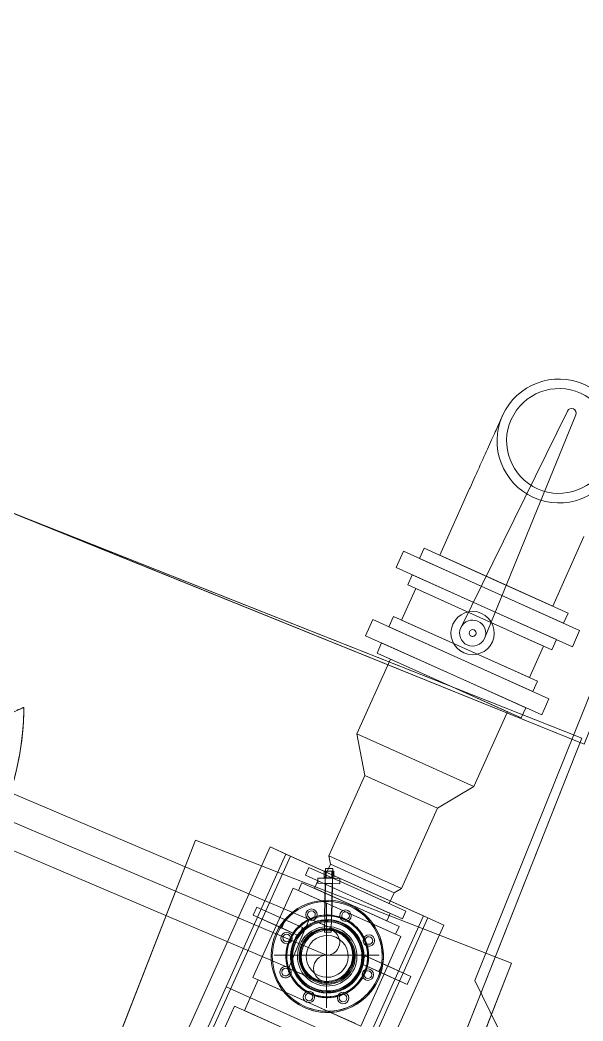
# Model space of a CAD drawing. Header units: metres. Extents: x -207 to 292, y -187 to 169.
# Drawn here: x -45.255 to -44.074, y -78.339 to -76.239 of the extents above; entities that cross this region are included whole.
import ezdxf

# ---------------------------------------------------------------- set-up
doc = ezdxf.new("R2010")
doc.units = ezdxf.units.M
for name, color, linetype, lineweight in [('A-FLOR', 7, 'Continuous', 9), ('C-TOPO', 7, 'Continuous', 9), ('M-EQPM', 7, 'Continuous', 9), ('P-PIPE', 7, 'Continuous', 9), ('P-PIPE-CNTR', 7, 'Continuous', 9), ('P-SANR-FIXT', 7, 'Continuous', 9), ('VEREDAS', 7, 'Continuous', 9)]:
    doc.layers.add(name, color=color, linetype=linetype, lineweight=lineweight)
doc.layers.add('PR10-ARQ-PL-001-Emplazamiento-C-1_dwg', color=7, linetype='Continuous', lineweight=9, true_color=0x767676)

# ---------------------------------------------------------------- blocks, each defined once
blk = doc.blocks.new('M_Tuberia Exterior 01 - M_Tuberia Exterior 01-2160598-PLANTA EMPLAZAMIENTO ACTUALIZADO')
at = {"layer": 'P-SANR-FIXT'}
for p, q in [((0.119, 0.0158), (0.119, 0.025)), ((0.119, 0.025), (0.169, 0.025)), ((0.169, 0.025), (0.119, 0.025)), ((0.119, 0.025), (0.119, 0.0158)), ((0.1347, 0.0345), (0.1347, 0.025)), ((0.1534, 0.0345), (0.1347, 0.0345)), ((0.1534, 0.0345), (0.1347, 0.0345)), ((0.1534, 0.025), (0.1347, 0.025)), ((0.1534, 0.025), (0.1347, 0.025)), ((0.1534, 0.025), (0.1534, 0.0345)), ((0.169, 0.025), (0.169, 0.0158)), ((0.169, 0.0158), (0.169, 0.025)), ((-0.0134, 0.0158), (-0.0488, 0.0158)), ((-0.0488, 0.0158), (-0.0488, -0.0158)), ((-0.0488, 0.0158), (0.5335, 0.0158)), ((-0.0134, -0.0158), (-0.0134, 0.0158)), ((0.5689, 0.0158), (-0.0134, 0.0158)), ((0.169, 0.0158), (0.119, 0.0158)), ((0.119, 0.0158), (0.169, 0.0158)), ((0.1347, 0.0158), (0.1347, -0.0158)), ((0.1347, 0.0158), (0.1534, 0.0158)), ((0.1347, 0.0158), (0.1534, 0.0158)), ((0.1534, -0.0158), (0.1534, 0.0158)), ((0.5335, -0.0158), (0.5335, 0.0158)), ((0.5335, 0.0158), (0.5689, 0.0158)), ((0.5689, 0.0158), (0.5689, -0.0158)), ((-0.0488, -0.0158), (-0.0134, -0.0158)), ((-0.0488, -0.0158), (0.5335, -0.0158)), ((-0.0134, -0.0158), (0.5689, -0.0158)), ((0.119, -0.0158), (0.169, -0.0158)), ((0.119, -0.025), (0.119, -0.0158)), ((0.119, -0.0158), (0.119, -0.025)), ((0.169, -0.0158), (0.119, -0.0158)), ((0.1534, -0.0158), (0.1347, -0.0158)), ((0.1534, -0.0158), (0.1347, -0.0158)), ((0.169, -0.0158), (0.169, -0.025)), ((0.169, -0.025), (0.169, -0.0158)), ((0.5689, -0.0158), (0.5335, -0.0158)), ((0.169, -0.025), (0.119, -0.025)), ((0.119, -0.025), (0.169, -0.025)), ((0.1347, -0.025), (0.1347, -0.0305)), ((0.1347, -0.025), (0.1534, -0.025)), ((0.1347, -0.025), (0.1534, -0.025)), ((0.1347, -0.0305), (0.1534, -0.0305)), ((0.1347, -0.0305), (0.1534, -0.0305)), ((0.1534, -0.0305), (0.1534, -0.025))]:
    blk.add_line(p, q, dxfattribs=at)
for radius, start, end in [(0.2013, 0, 180), (0.2013, 360, 180), (0.1913, 360, 180), (0.1913, 0, 180), (0.2013, 180, 0), (0.2013, 180, 360), (0.1913, 180, 360), (0.1913, 180, 0)]:
    blk.add_arc((0, 0), radius, start, end, dxfattribs=at)
blk = doc.blocks.new('M_Tanque Conico - M_Tanque Conico-2178119-PLANTA EMPLAZAMIENTO ACTUALIZADO')
at = {"layer": 'M-EQPM'}
blk.add_line((0.3444, 0), (0.5611, 0.2167), dxfattribs=at)
at = {"layer": 'M-EQPM', "flags": 128}
blk.add_lwpolyline([(0.6015, 0), (0.601, 0.0241), (0.5995, 0.0481), (0.5971, 0.072), (0.5938, 0.0958), (0.5895, 0.1195), (0.5842, 0.143), (0.578, 0.1662), (0.5709, 0.1892), (0.5629, 0.2119), (0.5611, 0.2167)], dxfattribs=at)
at = {"layer": 'M-EQPM'}
blk.add_arc((0, 0), 0.6015, 360, 21.1187, dxfattribs=at)
blk.add_open_spline([(0.5611, 0.2167), (0.5611, 0.2167), (0.5607, 0.2164), (0.5596, 0.2154), (0.5583, 0.2142), (0.5565, 0.2126), (0.5536, 0.2098), (0.5512, 0.2075), (0.5496, 0.2058)], degree=3, knots=[-1, -1, -1, -1, -0.785714, -0.678571, -0.571429, -0.428571, -0.285714, 0, 0, 0, 0], dxfattribs=at)
blk = doc.blocks.new('M_Sistema Bombas-Valvulas - M_Sistema Bombas-Valvulas-2196224-PLANTA EMPLAZAMIENTO ACTUALIZADO')
at = {"layer": 'M-EQPM'}
for p, q in [((-0.6816, 0.2036), (0.1602, 0.2036)), ((-0.6816, 0.2036), (0.1602, 0.2036)), ((0.1602, 0.2036), (0.1602, 0.1569)), ((0.1602, 0.2036), (0.1602, 0.167)), ((0.6838, 0.2026), (0.6466, 0.2026)), ((0.6466, 0), (0.6466, 0.2026)), ((0.6838, 0), (0.6838, 0.2026)), ((0.8407, 0.2026), (0.8035, 0.2026)), ((0.8035, 0), (0.8035, 0.2026)), ((0.8407, 0), (0.8407, 0.2026)), ((0.015, 0.1773), (0.015, 0.0718)), ((0.015, 0.1116), (0.015, 0.1773)), ((0.015, 0.1773), (0.0337, 0.1773)), ((0.0337, 0.0718), (0.0337, 0.1773)), ((0.0337, 0.1773), (0.0337, 0.1116)), ((-0.6816, 0.167), (0.1602, 0.167)), ((0.1602, 0.167), (-0.6816, 0.167)), ((0.1602, 0.1569), (-0.6816, 0.1569)), ((-0.6816, 0.1569), (0.1602, 0.1569)), ((-0.1453, 0.167), (-0.3529, 0.167)), ((-0.3529, 0.167), (-0.1453, 0.167)), ((-0.1453, -0.1597), (-0.1453, 0.167)), ((-0.1453, 0.167), (-0.1453, -0.1597)), ((0.1602, 0.167), (0.1602, -0.1597)), ((0.1602, -0.1493), (0.1602, 0.1569)), ((0.6466, 0.1657), (0.6231, 0.1657)), ((0.6231, 0), (0.6231, 0.1657)), ((0.6466, 0), (0.6466, 0.1657)), ((0.7074, 0.1657), (0.6838, 0.1657)), ((0.6838, 0), (0.6838, 0.1657)), ((0.7074, 0), (0.7074, 0.1657)), ((0.8035, 0.1657), (0.7799, 0.1657)), ((0.7799, 0), (0.7799, 0.1657)), ((0.8035, 0), (0.8035, 0.1657)), ((0.8643, 0.1657), (0.8407, 0.1657)), ((0.8407, 0), (0.8407, 0.1657)), ((0.8643, 0), (0.8643, 0.1657)), ((-0.1904, 0.1347), (-0.3724, 0.1347)), ((-0.1749, 0.1347), (-0.1904, 0.1347)), ((-0.1749, 0), (-0.1749, 0.1347)), ((0.4512, 0.1347), (0.3784, 0.0837)), ((0.6231, 0.1347), (0.4512, 0.1347)), ((0.4512, 0), (0.4512, 0.1347)), ((0.6231, 0), (0.6231, 0.1347)), ((0.7799, 0.147), (0.7074, 0.147)), ((0.7074, 0), (0.7074, 0.147)), ((0.7799, 0), (0.7799, 0.147)), ((1.0175, 0.13), (0.8643, 0.13)), ((0.8643, 0.13), (0.8643, -0.13)), ((0.8643, 0.13), (0.8643, -0.13)), ((-0.1046, 0.1117), (-0.1749, 0.1117)), ((-0.1749, 0), (-0.1749, 0.1117)), ((0.1011, 0.124), (-0.1046, 0.124)), ((-0.1046, 0.124), (-0.1046, 0)), ((-0.1046, 0), (-0.1046, 0.1117)), ((0.0337, 0.1116), (0.015, 0.1116)), ((0.015, 0.1116), (0.015, 0.0718)), ((0.0337, 0.0718), (0.0337, 0.1116)), ((0.1011, 0), (0.1011, 0.124)), ((0.1192, 0.1117), (0.1011, 0.1117)), ((0.1011, 0), (0.1011, 0.1117)), ((0.1192, 0), (0.1192, 0.1117)), ((0.1545, 0.1117), (0.1364, 0.1117)), ((0.1364, 0), (0.1364, 0.1117)), ((0.1545, 0), (0.1545, 0.1117)), ((0.1419, 0.0851), (0.1318, 0.0809)), ((0.1419, 0.0851), (0.1509, 0.064)), ((0.015, 0.0718), (0.0337, 0.0718)), ((0.015, 0.0718), (0.0337, 0.0718)), ((0.138, 0.0663), (0.0437, 0.0263)), ((0.1668, 0.079), (0.0751, 0.0401)), ((0.081, 0.0262), (0.1727, 0.0651)), ((0.1364, 0.0833), (0.1192, 0.0833)), ((0.1192, 0), (0.1192, 0.0833)), ((0.1408, 0.0598), (0.1318, 0.0809)), ((0.1364, 0.0833), (0.1364, 0)), ((0.1408, 0.0598), (0.138, 0.0663)), ((0.1607, 0.0791), (0.1476, 0.0735)), ((0.1476, 0.0735), (0.1607, 0.0791)), ((0.1476, 0.0735), (0.1554, 0.0551)), ((0.1476, 0.0735), (0.1492, 0.0698)), ((0.1622, 0.0753), (0.1492, 0.0698)), ((0.1492, 0.0698), (0.1538, 0.0588)), ((0.1509, 0.064), (0.1598, 0.043)), ((0.1538, 0.0588), (0.1669, 0.0644)), ((0.1789, 0.0733), (0.1545, 0.0733)), ((0.1545, 0), (0.1545, 0.0733)), ((0.1622, 0.0753), (0.1607, 0.0791)), ((0.1685, 0.0607), (0.1607, 0.0791)), ((0.1669, 0.0644), (0.1622, 0.0753)), ((0.1727, 0.0651), (0.1668, 0.079)), ((0.1727, 0.0651), (0.1668, 0.079)), ((0.1685, 0.0607), (0.1669, 0.0644)), ((0.1938, 0.0837), (0.1789, 0.0733)), ((0.1789, 0), (0.1789, 0.0733)), ((0.3784, 0.0837), (0.1938, 0.0837)), ((0.1938, 0.0837), (0.1938, 0)), ((0.3784, 0), (0.3784, 0.0837)), ((0.0493, 0.0132), (0.1436, 0.0532)), ((0.1497, 0.0387), (0.1408, 0.0598)), ((0.1436, 0.0532), (0.1408, 0.0598)), ((0.1497, 0.0387), (0.1598, 0.043)), ((0.1538, 0.0588), (0.1554, 0.0551)), ((0.1554, 0.0551), (0.1685, 0.0607)), ((0.1554, 0.0551), (0.1685, 0.0607)), ((0.0465, 0.0197), (0.0437, 0.0263)), ((0.0751, 0.0401), (0.081, 0.0262)), ((0.0751, 0.0401), (0.081, 0.0262)), ((1.25, 0.0097), (0.7437, 0.0274)), ((0.7437, 0.0274), (1.25, 0.0097)), ((-0.1046, 0), (-0.1046, -0.124)), ((-0.1046, -0.1117), (-0.1046, 0)), ((0.0493, 0.0132), (0.0465, 0.0197)), ((0.1011, -0.1117), (0.1011, 0)), ((0.1011, -0.124), (0.1011, 0)), ((0.1192, -0.0833), (0.1192, 0)), ((0.1192, -0.1117), (0.1192, 0)), ((0.1364, 0), (0.1364, -0.0833)), ((0.1364, -0.1117), (0.1364, 0)), ((0.1545, -0.1117), (0.1545, 0)), ((0.1545, -0.0733), (0.1545, 0)), ((0.1789, -0.0733), (0.1789, 0)), ((0.1938, 0), (0.1938, -0.0837)), ((0.3784, -0.0837), (0.3784, 0)), ((0.4512, -0.1347), (0.4512, 0)), ((0.6231, -0.1657), (0.6231, 0)), ((0.6231, -0.1347), (0.6231, 0)), ((0.6466, -0.2026), (0.6466, 0)), ((0.6466, -0.1657), (0.6466, 0)), ((0.6838, -0.1657), (0.6838, 0)), ((0.6838, -0.2026), (0.6838, 0)), ((0.7074, -0.147), (0.7074, 0)), ((0.7074, -0.1657), (0.7074, 0)), ((0.7799, -0.1657), (0.7799, 0)), ((0.7799, -0.147), (0.7799, 0)), ((0.8035, -0.2026), (0.8035, 0)), ((0.8035, -0.1657), (0.8035, 0)), ((0.8407, -0.1657), (0.8407, 0)), ((0.8407, -0.2026), (0.8407, 0)), ((0.8643, -0.1657), (0.8643, 0)), ((0.7437, -0.0274), (1.25, -0.0097)), ((1.25, -0.0097), (0.7437, -0.0274)), ((0.0337, -0.0718), (0.015, -0.0718)), ((0.015, -0.0718), (0.015, -0.1116)), ((0.015, -0.0718), (0.015, -0.1773)), ((0.0337, -0.0718), (0.015, -0.0718)), ((0.0337, -0.1116), (0.0337, -0.0718)), ((0.0337, -0.1773), (0.0337, -0.0718)), ((0.1192, -0.0833), (0.1364, -0.0833)), ((0.1545, -0.0733), (0.1789, -0.0733)), ((0.1789, -0.0733), (0.1938, -0.0837)), ((0.1938, -0.0837), (0.3784, -0.0837)), ((0.3784, -0.0837), (0.4512, -0.1347)), ((-0.1046, -0.124), (0.1011, -0.124)), ((0.015, -0.1116), (0.0337, -0.1116)), ((0.015, -0.1773), (0.015, -0.1116)), ((0.0337, -0.1116), (0.0337, -0.1773)), ((0.1011, -0.1117), (0.1192, -0.1117)), ((0.1364, -0.1117), (0.1545, -0.1117)), ((0.4512, -0.1347), (0.6231, -0.1347)), ((0.7074, -0.147), (0.7799, -0.147)), ((0.8643, -0.13), (1.0175, -0.13)), ((-0.6816, -0.1493), (0.1602, -0.1493)), ((0.1602, -0.1493), (-0.6816, -0.1493)), ((0.1602, -0.1597), (-0.6816, -0.1597)), ((-0.6816, -0.1597), (0.1602, -0.1597)), ((0.1602, -0.1493), (0.1602, -0.1963)), ((0.1602, -0.1597), (0.1602, -0.1963)), ((0.6231, -0.1657), (0.6466, -0.1657)), ((0.6838, -0.1657), (0.7074, -0.1657)), ((0.7799, -0.1657), (0.8035, -0.1657)), ((0.8407, -0.1657), (0.8643, -0.1657)), ((0.0337, -0.1773), (0.015, -0.1773)), ((0.1602, -0.1963), (-0.6816, -0.1963)), ((-0.6816, -0.1963), (0.1602, -0.1963)), ((0.6466, -0.2026), (0.6838, -0.2026)), ((0.8035, -0.2026), (0.8407, -0.2026))]:
    blk.add_line(p, q, dxfattribs=at)
at = {"layer": 'M-EQPM', "flags": 128}
for points in [[(1.1857, 0.13), (1.1855, 0.13), (1.1851, 0.13), (1.1844, 0.13), (1.1835, 0.13), (1.1823, 0.13), (1.1808, 0.13), (1.1791, 0.13), (1.1771, 0.13), (1.1749, 0.13), (1.1724, 0.13), (1.1696, 0.13), (1.1667, 0.13), (1.1634, 0.13), (1.16, 0.13), (1.1563, 0.13), (1.1524, 0.13), (1.1483, 0.13), (1.1439, 0.13), (1.1394, 0.13), (1.1347, 0.13), (1.1297, 0.13), (1.1246, 0.13), (1.1194, 0.13), (1.1139, 0.13), (1.1084, 0.13), (1.1026, 0.13), (1.0968, 0.13), (1.0908, 0.13), (1.0847, 0.13), (1.0784, 0.13), (1.0721, 0.13), (1.0657, 0.13), (1.0592, 0.13), (1.0527, 0.13), (1.0461, 0.13), (1.0394, 0.13), (1.0328, 0.13), (1.0261, 0.13), (1.0193, 0.13), (1.0175, 0.13)], [(0.0868, 0), (0.0867, 0.0035), (0.0865, 0.0069), (0.0861, 0.0104), (0.0857, 0.0138), (0.085, 0.0172), (0.0843, 0.0206), (0.0834, 0.024), (0.0824, 0.0273), (0.0812, 0.0306), (0.0799, 0.0338), (0.0785, 0.037), (0.077, 0.0401), (0.0753, 0.0431), (0.0735, 0.0461), (0.0716, 0.049), (0.0696, 0.0518), (0.0675, 0.0546), (0.0652, 0.0572), (0.0629, 0.0598), (0.0605, 0.0622), (0.0579, 0.0646), (0.0553, 0.0669), (0.0526, 0.069), (0.0498, 0.0711), (0.0469, 0.073), (0.0439, 0.0748), (0.0409, 0.0765), (0.0378, 0.0781), (0.0347, 0.0795), (0.0314, 0.0809), (0.0282, 0.0821), (0.0249, 0.0831), (0.0215, 0.0841), (0.0182, 0.0848), (0.0147, 0.0855), (0.0113, 0.086), (0.0079, 0.0864), (0.0044, 0.0867), (0.0009, 0.0868), (-0.0025, 0.0867), (-0.006, 0.0866), (-0.0095, 0.0863), (-0.0129, 0.0858), (-0.0163, 0.0852), (-0.0197, 0.0845), (-0.0231, 0.0836), (-0.0264, 0.0827), (-0.0297, 0.0815), (-0.0329, 0.0803), (-0.0361, 0.0789), (-0.0392, 0.0774), (-0.0423, 0.0758), (-0.0453, 0.074), (-0.0482, 0.0721), (-0.0511, 0.0702), (-0.0538, 0.0681), (-0.0565, 0.0658), (-0.0591, 0.0635), (-0.0616, 0.0611), (-0.064, 0.0586), (-0.0663, 0.056), (-0.0685, 0.0533), (-0.0705, 0.0505), (-0.0725, 0.0477), (-0.0744, 0.0447), (-0.0761, 0.0417), (-0.0777, 0.0386), (-0.0792, 0.0355), (-0.0805, 0.0323), (-0.0818, 0.0291), (-0.0829, 0.0258), (-0.0838, 0.0224), (-0.0846, 0.0191), (-0.0853, 0.0157), (-0.0859, 0.0122), (-0.0863, 0.0088), (-0.0866, 0.0053), (-0.0867, 0.0019), (-0.0868, 0)], [(-0.0868, 0), (-0.0867, -0.0035), (-0.0865, -0.0069), (-0.0861, -0.0104), (-0.0857, -0.0138), (-0.085, -0.0172), (-0.0843, -0.0206), (-0.0834, -0.024), (-0.0824, -0.0273), (-0.0812, -0.0306), (-0.0799, -0.0338), (-0.0785, -0.037), (-0.077, -0.0401), (-0.0753, -0.0431), (-0.0735, -0.0461), (-0.0716, -0.049), (-0.0696, -0.0518), (-0.0675, -0.0546), (-0.0652, -0.0572), (-0.0629, -0.0598), (-0.0605, -0.0622), (-0.0579, -0.0646), (-0.0553, -0.0669), (-0.0526, -0.069), (-0.0498, -0.0711), (-0.0469, -0.073), (-0.0439, -0.0748), (-0.0409, -0.0765), (-0.0378, -0.0781), (-0.0347, -0.0795), (-0.0314, -0.0809), (-0.0282, -0.0821), (-0.0249, -0.0831), (-0.0215, -0.0841), (-0.0182, -0.0848), (-0.0147, -0.0855), (-0.0113, -0.086), (-0.0079, -0.0864), (-0.0044, -0.0867), (-0.0009, -0.0868), (0.0025, -0.0867), (0.006, -0.0866), (0.0095, -0.0863), (0.0129, -0.0858), (0.0163, -0.0852), (0.0197, -0.0845), (0.0231, -0.0836), (0.0264, -0.0827), (0.0297, -0.0815), (0.0329, -0.0803), (0.0361, -0.0789), (0.0392, -0.0774), (0.0423, -0.0758), (0.0453, -0.074), (0.0482, -0.0721), (0.0511, -0.0702), (0.0538, -0.0681), (0.0565, -0.0658), (0.0591, -0.0635), (0.0616, -0.0611), (0.064, -0.0586), (0.0663, -0.056), (0.0685, -0.0533), (0.0705, -0.0505), (0.0725, -0.0477), (0.0744, -0.0447), (0.0761, -0.0417), (0.0777, -0.0386), (0.0792, -0.0355), (0.0805, -0.0323), (0.0818, -0.0291), (0.0829, -0.0258), (0.0838, -0.0224), (0.0846, -0.0191), (0.0853, -0.0157), (0.0859, -0.0122), (0.0863, -0.0088), (0.0866, -0.0053), (0.0867, -0.0019), (0.0868, 0)], [(1.0175, -0.13), (1.0242, -0.13)]]:
    blk.add_lwpolyline(points, dxfattribs=at)
at = {"layer": 'M-EQPM'}
for centre, radius, start, end in [((1.1857, 0), 0.13, 90, 270), ((1.1857, 0), 0.13, 270, 90), ((0, 0), 0.1178, 0, 180), ((0, 0), 0.1178, 0, 180), ((0, 0), 0.1178, 0, 180), ((0, 0), 0.1178, 0, 180), ((0, 0), 0.1178, 0, 180), ((0, 0), 0.1178, 0, 180), ((0, 0), 0.1178, 360, 180), ((0, 0), 0.1178, 360, 180), ((0, 0), 0.1153, 0, 180), ((0, 0), 0.1153, 0, 180), ((0, 0), 0.1153, 360, 180), ((0, 0), 0.1153, 360, 180), ((0, 0.0935), 0.012, 90, 270), ((0, 0.0935), 0.012, 90, 270), ((0, 0.0935), 0.012, 90, 270), ((0, 0.0935), 0.012, 90, 270), ((0, 0.0935), 0.012, 90, 270), ((0, 0.0935), 0.012, 90, 270), ((0, 0.0935), 0.012, 90, 270), ((0, 0.0935), 0.012, 90, 270), ((0, 0.0935), 0.012, 90, 270), ((0, 0.0935), 0.012, 90, 270), ((0, 0.0935), 0.012, 90, 270), ((0, 0.0935), 0.012, 90, 270), ((0, 0.0935), 0.012, 270, 90), ((0, 0.0935), 0.012, 270, 90), ((0, 0.0935), 0.012, 270, 90), ((0, 0.0935), 0.012, 270, 90), ((0, 0.0935), 0.012, 270, 90), ((0, 0.0935), 0.012, 270, 90), ((0, 0.0935), 0.012, 270, 90), ((0, 0.0935), 0.012, 270, 90), ((0, 0.0935), 0.012, 270, 90), ((0, 0.0935), 0.012, 270, 90), ((0, 0.0935), 0.012, 270, 90), ((0, 0.0935), 0.012, 270, 90), ((1.1857, 0), 0.11, 0, 180), ((1.1857, 0), 0.11, 0, 180), ((0, 0), 0.0867, 0, 180), ((0, 0), 0.0867, 360, 180), ((0, 0), 0.0867, 360, 180), ((0, 0), 0.0867, 360, 180), ((0, 0), 0.0848, 0, 180), ((0, 0), 0.0848, 0, 180), ((0, 0), 0.0848, 360, 180), ((0, 0), 0.0848, 360, 180), ((0, 0.0935), 0.008, 90, 270), ((0, 0.0935), 0.008, 90, 270), ((0, 0.0935), 0.008, 90, 270), ((0, 0.0935), 0.008, 90, 270), ((0, 0.0935), 0.008, 90, 270), ((0, 0.0935), 0.008, 90, 270), ((0, 0.0935), 0.008, 90, 270), ((0, 0.0935), 0.008, 90, 270), ((0, 0.0935), 0.008, 90, 270), ((0, 0.0935), 0.008, 90, 270), ((0, 0.0935), 0.008, 90, 270), ((0, 0.0935), 0.008, 90, 270), ((0, 0.0935), 0.008, 90, 270), ((0, 0.0935), 0.008, 90, 270), ((0, 0.0935), 0.008, 90, 270), ((0, 0.0935), 0.008, 90, 270), ((0, 0.0935), 0.008, 90, 270), ((0, 0.0935), 0.008, 90, 270), ((0, 0.0935), 0.008, 270, 90), ((0, 0.0935), 0.008, 270, 90), ((0, 0.0935), 0.008, 270, 90), ((0, 0.0935), 0.008, 270, 90), ((0, 0.0935), 0.008, 270, 90), ((0, 0.0935), 0.008, 270, 90), ((0, 0.0935), 0.008, 270, 90), ((0, 0.0935), 0.008, 270, 90), ((0, 0.0935), 0.008, 270, 90), ((0, 0.0935), 0.008, 270, 90), ((0, 0.0935), 0.008, 270, 90), ((0, 0.0935), 0.008, 270, 90), ((0, 0.0935), 0.008, 270, 90), ((0, 0.0935), 0.008, 270, 90), ((0, 0.0935), 0.008, 270, 90), ((0, 0.0935), 0.008, 270, 90), ((0, 0.0935), 0.008, 270, 90), ((0, 0.0935), 0.008, 270, 90), ((-0.0661, 0.0661), 0.012, 135, 315), ((-0.0661, 0.0661), 0.012, 135, 315), ((-0.0661, 0.0661), 0.012, 135, 315), ((-0.0661, 0.0661), 0.012, 135, 315), ((-0.0661, 0.0661), 0.012, 135, 315), ((-0.0661, 0.0661), 0.012, 135, 315), ((-0.0661, 0.0661), 0.012, 135, 315), ((-0.0661, 0.0661), 0.012, 135, 315), ((-0.0661, 0.0661), 0.012, 135, 315), ((-0.0661, 0.0661), 0.012, 135, 315), ((-0.0661, 0.0661), 0.012, 135, 315), ((-0.0661, 0.0661), 0.012, 135, 315), ((0, 0), 0.077, 360, 180), ((0, 0), 0.077, 0, 180), ((0, 0), 0.0753, 0, 180), ((0, 0), 0.0753, 360, 180), ((-0.0661, 0.0661), 0.012, 315, 135), ((-0.0661, 0.0661), 0.012, 315, 135), ((-0.0661, 0.0661), 0.012, 315, 135), ((-0.0661, 0.0661), 0.012, 315, 135), ((-0.0661, 0.0661), 0.012, 315, 135), ((-0.0661, 0.0661), 0.012, 315, 135), ((-0.0661, 0.0661), 0.012, 315, 135), ((-0.0661, 0.0661), 0.012, 315, 135), ((-0.0661, 0.0661), 0.012, 315, 135), ((-0.0661, 0.0661), 0.012, 315, 135), ((-0.0661, 0.0661), 0.012, 315, 135), ((-0.0661, 0.0661), 0.012, 315, 135), ((-0.0661, 0.0661), 0.008, 135, 315), ((-0.0661, 0.0661), 0.008, 135, 315), ((-0.0661, 0.0661), 0.008, 135, 315), ((-0.0661, 0.0661), 0.008, 135, 315), ((-0.0661, 0.0661), 0.008, 135, 315), ((-0.0661, 0.0661), 0.008, 135, 315), ((-0.0661, 0.0661), 0.008, 135, 315), ((-0.0661, 0.0661), 0.008, 135, 315), ((-0.0661, 0.0661), 0.008, 135, 315), ((-0.0661, 0.0661), 0.008, 135, 315), ((-0.0661, 0.0661), 0.008, 135, 315), ((-0.0661, 0.0661), 0.008, 135, 315), ((-0.0661, 0.0661), 0.008, 135, 315), ((-0.0661, 0.0661), 0.008, 135, 315), ((-0.0661, 0.0661), 0.008, 135, 315), ((-0.0661, 0.0661), 0.008, 135, 315), ((-0.0661, 0.0661), 0.008, 135, 315), ((-0.0661, 0.0661), 0.008, 135, 315), ((0, 0), 0.0732, 0, 180), ((0, 0), 0.0732, 0, 180), ((0, 0), 0.0732, 0, 180), ((0, 0), 0.0732, 0, 180), ((0, 0), 0.0732, 360, 180), ((0, 0), 0.0732, 0, 180), ((0, 0), 0.0726, 0, 180), ((0, 0), 0.0726, 360, 180), ((-0.0661, 0.0661), 0.008, 315, 135), ((-0.0661, 0.0661), 0.008, 315, 135), ((-0.0661, 0.0661), 0.008, 315, 135), ((-0.0661, 0.0661), 0.008, 315, 135), ((-0.0661, 0.0661), 0.008, 315, 135), ((-0.0661, 0.0661), 0.008, 315, 135), ((-0.0661, 0.0661), 0.008, 315, 135), ((-0.0661, 0.0661), 0.008, 315, 135), ((-0.0661, 0.0661), 0.008, 315, 135), ((-0.0661, 0.0661), 0.008, 315, 135), ((-0.0661, 0.0661), 0.008, 315, 135), ((-0.0661, 0.0661), 0.008, 315, 135), ((-0.0661, 0.0661), 0.008, 315, 135), ((-0.0661, 0.0661), 0.008, 315, 135), ((-0.0661, 0.0661), 0.008, 315, 135), ((-0.0661, 0.0661), 0.008, 315, 135), ((-0.0661, 0.0661), 0.008, 315, 135), ((-0.0661, 0.0661), 0.008, 315, 135), ((0.0661, 0.0661), 0.012, 45, 225), ((0.0661, 0.0661), 0.012, 45, 225), ((0.0661, 0.0661), 0.012, 45, 225), ((0.0661, 0.0661), 0.012, 45, 225), ((0.0661, 0.0661), 0.012, 45, 225), ((0.0661, 0.0661), 0.012, 45, 225), ((0.0661, 0.0661), 0.012, 45, 225), ((0.0661, 0.0661), 0.012, 45, 225), ((0.0661, 0.0661), 0.012, 45, 225), ((0.0661, 0.0661), 0.012, 45, 225), ((0.0661, 0.0661), 0.012, 45, 225), ((0.0661, 0.0661), 0.012, 45, 225), ((0.0661, 0.0661), 0.012, 225, 45), ((0.0661, 0.0661), 0.012, 225, 45), ((0.0661, 0.0661), 0.012, 225, 45), ((0.0661, 0.0661), 0.012, 225, 45), ((0.0661, 0.0661), 0.012, 225, 45), ((0.0661, 0.0661), 0.012, 225, 45), ((0.0661, 0.0661), 0.012, 225, 45), ((0.0661, 0.0661), 0.012, 225, 45), ((0.0661, 0.0661), 0.012, 225, 45), ((0.0661, 0.0661), 0.012, 225, 45), ((0.0661, 0.0661), 0.012, 225, 45), ((0.0661, 0.0661), 0.012, 225, 45), ((0.0661, 0.0661), 0.008, 45, 225), ((0.0661, 0.0661), 0.008, 45, 225), ((0.0661, 0.0661), 0.008, 45, 225), ((0.0661, 0.0661), 0.008, 45, 225), ((0.0661, 0.0661), 0.008, 45, 225), ((0.0661, 0.0661), 0.008, 45, 225), ((0.0661, 0.0661), 0.008, 45, 225), ((0.0661, 0.0661), 0.008, 45, 225), ((0.0661, 0.0661), 0.008, 45, 225), ((0.0661, 0.0661), 0.008, 45, 225), ((0.0661, 0.0661), 0.008, 45, 225), ((0.0661, 0.0661), 0.008, 45, 225), ((0.0661, 0.0661), 0.008, 45, 225), ((0.0661, 0.0661), 0.008, 45, 225), ((0.0661, 0.0661), 0.008, 45, 225), ((0.0661, 0.0661), 0.008, 45, 225), ((0.0661, 0.0661), 0.008, 45, 225), ((0.0661, 0.0661), 0.008, 45, 225), ((0.0661, 0.0661), 0.008, 225, 45), ((0.0661, 0.0661), 0.008, 225, 45), ((0.0661, 0.0661), 0.008, 225, 45), ((0.0661, 0.0661), 0.008, 225, 45), ((0.0661, 0.0661), 0.008, 225, 45), ((0.0661, 0.0661), 0.008, 225, 45), ((0.0661, 0.0661), 0.008, 225, 45), ((0.0661, 0.0661), 0.008, 225, 45), ((0.0661, 0.0661), 0.008, 225, 45), ((0.0661, 0.0661), 0.008, 225, 45), ((0.0661, 0.0661), 0.008, 225, 45), ((0.0661, 0.0661), 0.008, 225, 45), ((0.0661, 0.0661), 0.008, 225, 45), ((0.0661, 0.0661), 0.008, 225, 45), ((0.0661, 0.0661), 0.008, 225, 45), ((0.0661, 0.0661), 0.008, 225, 45), ((0.0661, 0.0661), 0.008, 225, 45), ((0.0661, 0.0661), 0.008, 225, 45), ((0, 0), 0.0624, 360, 180), ((0, 0), 0.0624, 360, 180), ((0, 0), 0.0624, 360, 180), ((0, 0), 0.0624, 360, 180), ((0, 0), 0.0624, 360, 180), ((0, 0), 0.0624, 360, 180), ((0, 0), 0.0589, 0, 180), ((0, 0), 0.0589, 0, 180), ((0, 0), 0.0566, 360, 180), ((0, 0), 0.0545, 360, 180), ((0, 0), 0.0545, 360, 180), ((0, 0), 0.044, 360, 180), ((0, 0), 0.044, 360, 180), ((0, 0), 0.044, 360, 180), ((0, 0), 0.044, 360, 180), ((0.7437, 0), 0.0454, 360, 180), ((0.7437, 0), 0.0454, 360, 180), ((0.7437, 0), 0.0274, 90, 270), ((0.7437, 0), 0.0274, 90, 270), ((0.7437, 0), 0.0274, 360, 180), ((0.7437, 0), 0.0274, 360, 180), ((0, 0), 0.1178, 180, 0), ((0, 0), 0.1178, 180, 0), ((0, 0), 0.1178, 180, 0), ((0, 0), 0.1178, 180, 0), ((0, 0), 0.1178, 180, 0), ((0, 0), 0.1178, 180, 0), ((0, 0), 0.1178, 180, 360), ((0, 0), 0.1178, 180, 360), ((0, 0), 0.1153, 180, 0), ((0, 0), 0.1153, 180, 0), ((0, 0), 0.1153, 180, 360), ((0, 0), 0.1153, 180, 360), ((-0.0935, 0), 0.012, 0, 180), ((-0.0935, 0), 0.012, 0, 180), ((-0.0935, 0), 0.012, 0, 180), ((-0.0935, 0), 0.012, 0, 180), ((-0.0935, 0), 0.012, 0, 180), ((-0.0935, 0), 0.012, 0, 180), ((-0.0935, 0), 0.012, 0, 180), ((-0.0935, 0), 0.012, 0, 180), ((-0.0935, 0), 0.012, 0, 180), ((-0.0935, 0), 0.012, 0, 180), ((-0.0935, 0), 0.012, 0, 180), ((-0.0935, 0), 0.012, 0, 180), ((-0.0935, 0), 0.008, 0, 180), ((-0.0935, 0), 0.008, 0, 180), ((-0.0935, 0), 0.008, 0, 180), ((-0.0935, 0), 0.008, 0, 180), ((-0.0935, 0), 0.008, 360, 180), ((-0.0935, 0), 0.008, 0, 180), ((-0.0935, 0), 0.008, 0, 180), ((-0.0935, 0), 0.008, 0, 180), ((-0.0935, 0), 0.008, 0, 180), ((-0.0935, 0), 0.008, 0, 180), ((-0.0935, 0), 0.008, 360, 180), ((-0.0935, 0), 0.008, 0, 180), ((-0.0935, 0), 0.008, 0, 180), ((-0.0935, 0), 0.008, 360, 180), ((-0.0935, 0), 0.008, 0, 180), ((-0.0935, 0), 0.008, 0, 180), ((-0.0935, 0), 0.008, 360, 180), ((-0.0935, 0), 0.008, 0, 180), ((-0.0935, 0), 0.008, 180, 0), ((-0.0935, 0), 0.008, 180, 0), ((-0.0935, 0), 0.008, 180, 0), ((-0.0935, 0), 0.008, 180, 0), ((-0.0935, 0), 0.008, 180, 360), ((-0.0935, 0), 0.008, 180, 0), ((-0.0935, 0), 0.008, 180, 0), ((-0.0935, 0), 0.008, 180, 0), ((-0.0935, 0), 0.008, 180, 0), ((-0.0935, 0), 0.008, 180, 0), ((-0.0935, 0), 0.008, 180, 360), ((-0.0935, 0), 0.008, 180, 0), ((-0.0935, 0), 0.008, 180, 0), ((-0.0935, 0), 0.008, 180, 360), ((-0.0935, 0), 0.008, 180, 0), ((-0.0935, 0), 0.008, 180, 0), ((-0.0935, 0), 0.008, 180, 0), ((-0.0935, 0), 0.008, 180, 360), ((0, 0), 0.0867, 180, 0), ((0, 0), 0.0867, 180, 360), ((0, 0), 0.0867, 180, 360), ((0, 0), 0.0867, 180, 360), ((0, 0), 0.0848, 180, 0), ((0, 0), 0.0848, 180, 0), ((0, 0), 0.0848, 180, 360), ((0, 0), 0.0848, 180, 360), ((0, 0), 0.077, 180, 360), ((0, 0), 0.077, 180, 0), ((0, 0), 0.0753, 180, 0), ((0, 0), 0.0753, 180, 360), ((0, 0), 0.0732, 180, 0), ((0, 0), 0.0732, 180, 0), ((0, 0), 0.0732, 180, 0), ((0, 0), 0.0732, 180, 0), ((0, 0), 0.0732, 180, 360), ((0, 0), 0.0732, 180, 0), ((0, 0), 0.0726, 180, 0), ((0, 0), 0.0726, 180, 360), ((0, 0), 0.0624, 180, 360), ((0, 0), 0.0624, 180, 360), ((0, 0), 0.0624, 180, 360), ((0, 0), 0.0624, 180, 360), ((0, 0), 0.0624, 180, 360), ((0, 0), 0.0624, 180, 360), ((0, 0), 0.0589, 180, 0), ((0, 0), 0.0589, 180, 0), ((0, 0), 0.0566, 180, 360), ((0, 0), 0.0545, 180, 360), ((0, 0), 0.0545, 180, 360), ((0, 0), 0.044, 180, 360), ((0, 0), 0.044, 180, 360), ((0, 0), 0.044, 180, 360), ((0, 0), 0.044, 180, 360), ((0.0935, 0), 0.012, 360, 180), ((0.0935, 0), 0.012, 0, 180), ((0.0935, 0), 0.012, 360, 180), ((0.0935, 0), 0.012, 0, 180), ((0.0935, 0), 0.012, 360, 180), ((0.0935, 0), 0.012, 0, 180), ((0.0935, 0), 0.012, 360, 180), ((0.0935, 0), 0.012, 0, 180), ((0.0935, 0), 0.012, 0, 180), ((0.0935, 0), 0.012, 360, 180), ((0.0935, 0), 0.012, 0, 180), ((0.0935, 0), 0.012, 360, 180), ((0.0935, 0), 0.012, 180, 360), ((0.0935, 0), 0.012, 180, 360), ((0.0935, 0), 0.012, 180, 360), ((0.0935, 0), 0.012, 180, 360), ((0.0935, 0), 0.012, 180, 360), ((0.0935, 0), 0.012, 180, 360), ((0.0935, 0), 0.012, 180, 360), ((0.0935, 0), 0.012, 180, 360), ((0.0935, 0), 0.012, 180, 360), ((0.0935, 0), 0.012, 180, 360), ((0.0935, 0), 0.012, 180, 360), ((0.0935, 0), 0.012, 180, 360), ((0.0935, 0), 0.008, 0, 180), ((0.0935, 0), 0.008, 0, 180), ((0.0935, 0), 0.008, 0, 180), ((0.0935, 0), 0.008, 0, 180), ((0.0935, 0), 0.008, 360, 180), ((0.0935, 0), 0.008, 0, 180), ((0.0935, 0), 0.008, 0, 180), ((0.0935, 0), 0.008, 0, 180), ((0.0935, 0), 0.008, 0, 180), ((0.0935, 0), 0.008, 0, 180), ((0.0935, 0), 0.008, 360, 180), ((0.0935, 0), 0.008, 0, 180), ((0.0935, 0), 0.008, 0, 180), ((0.0935, 0), 0.008, 0, 180), ((0.0935, 0), 0.008, 360, 180), ((0.0935, 0), 0.008, 0, 180), ((0.0935, 0), 0.008, 0, 180), ((0.0935, 0), 0.008, 0, 180), ((0.0935, 0), 0.008, 180, 360), ((0.0935, 0), 0.008, 180, 360), ((0.0935, 0), 0.008, 180, 360), ((0.0935, 0), 0.008, 180, 360), ((0.0935, 0), 0.008, 180, 360), ((0.0935, 0), 0.008, 180, 360), ((0.0935, 0), 0.008, 180, 360), ((0.0935, 0), 0.008, 180, 360), ((0.0935, 0), 0.008, 180, 360), ((0.0935, 0), 0.008, 180, 360), ((0.0935, 0), 0.008, 180, 360), ((0.0935, 0), 0.008, 180, 360), ((0.0935, 0), 0.008, 180, 360), ((0.0935, 0), 0.008, 180, 360), ((0.0935, 0), 0.008, 180, 360), ((0.0935, 0), 0.008, 180, 360), ((0.0935, 0), 0.008, 180, 360), ((0.0935, 0), 0.008, 180, 360), ((0.7437, 0), 0.0454, 180, 360), ((0.7437, 0), 0.0454, 180, 360), ((0.7437, 0), 0.0274, 180, 360), ((0.7437, 0), 0.0274, 180, 360), ((0.7437, 0), 0.00723, 0, 180), ((0.7437, 0), 0.00723, 360, 180), ((0.7437, 0), 0.00723, 180, 0), ((0.7437, 0), 0.00723, 180, 360), ((1.1857, 0), 0.11, 180, 360), ((1.1857, 0), 0.11, 180, 360), ((1.25, 0), 0.00969, 270, 90), ((1.25, 0), 0.00969, 270, 90), ((-0.0935, 0), 0.012, 180, 0), ((-0.0935, 0), 0.012, 180, 0), ((-0.0935, 0), 0.012, 180, 0), ((-0.0935, 0), 0.012, 180, 0), ((-0.0935, 0), 0.012, 180, 0), ((-0.0935, 0), 0.012, 180, 0), ((-0.0935, 0), 0.012, 180, 0), ((-0.0935, 0), 0.012, 180, 0), ((-0.0935, 0), 0.012, 180, 0), ((-0.0935, 0), 0.012, 180, 0), ((-0.0935, 0), 0.012, 180, 0), ((-0.0935, 0), 0.012, 180, 0), ((-0.0661, -0.0661), 0.012, 45, 225), ((-0.0661, -0.0661), 0.012, 45, 225), ((-0.0661, -0.0661), 0.012, 45, 225), ((-0.0661, -0.0661), 0.012, 45, 225), ((-0.0661, -0.0661), 0.012, 45, 225), ((-0.0661, -0.0661), 0.012, 45, 225), ((-0.0661, -0.0661), 0.012, 45, 225), ((-0.0661, -0.0661), 0.012, 45, 225), ((-0.0661, -0.0661), 0.012, 45, 225), ((-0.0661, -0.0661), 0.012, 45, 225), ((-0.0661, -0.0661), 0.012, 45, 225), ((-0.0661, -0.0661), 0.012, 45, 225), ((-0.0661, -0.0661), 0.012, 225, 45), ((-0.0661, -0.0661), 0.012, 225, 45), ((-0.0661, -0.0661), 0.012, 225, 45), ((-0.0661, -0.0661), 0.012, 225, 45), ((-0.0661, -0.0661), 0.012, 225, 45), ((-0.0661, -0.0661), 0.012, 225, 45), ((-0.0661, -0.0661), 0.012, 225, 45), ((-0.0661, -0.0661), 0.012, 225, 45), ((-0.0661, -0.0661), 0.012, 225, 45), ((-0.0661, -0.0661), 0.012, 225, 45), ((-0.0661, -0.0661), 0.012, 225, 45), ((-0.0661, -0.0661), 0.012, 225, 45), ((-0.0661, -0.0661), 0.008, 45, 225), ((-0.0661, -0.0661), 0.008, 45, 225), ((-0.0661, -0.0661), 0.008, 45, 225), ((-0.0661, -0.0661), 0.008, 45, 225), ((-0.0661, -0.0661), 0.008, 45, 225), ((-0.0661, -0.0661), 0.008, 45, 225), ((-0.0661, -0.0661), 0.008, 45, 225), ((-0.0661, -0.0661), 0.008, 45, 225), ((-0.0661, -0.0661), 0.008, 45, 225), ((-0.0661, -0.0661), 0.008, 45, 225), ((-0.0661, -0.0661), 0.008, 45, 225), ((-0.0661, -0.0661), 0.008, 45, 225), ((-0.0661, -0.0661), 0.008, 45, 225), ((-0.0661, -0.0661), 0.008, 45, 225), ((-0.0661, -0.0661), 0.008, 45, 225), ((-0.0661, -0.0661), 0.008, 45, 225), ((-0.0661, -0.0661), 0.008, 45, 225), ((-0.0661, -0.0661), 0.008, 45, 225), ((-0.0661, -0.0661), 0.008, 225, 45), ((-0.0661, -0.0661), 0.008, 225, 45), ((-0.0661, -0.0661), 0.008, 225, 45), ((-0.0661, -0.0661), 0.008, 225, 45), ((-0.0661, -0.0661), 0.008, 225, 45), ((-0.0661, -0.0661), 0.008, 225, 45), ((-0.0661, -0.0661), 0.008, 225, 45), ((-0.0661, -0.0661), 0.008, 225, 45), ((-0.0661, -0.0661), 0.008, 225, 45), ((-0.0661, -0.0661), 0.008, 225, 45), ((-0.0661, -0.0661), 0.008, 225, 45), ((-0.0661, -0.0661), 0.008, 225, 45), ((-0.0661, -0.0661), 0.008, 225, 45), ((-0.0661, -0.0661), 0.008, 225, 45), ((-0.0661, -0.0661), 0.008, 225, 45), ((-0.0661, -0.0661), 0.008, 225, 45), ((-0.0661, -0.0661), 0.008, 225, 45), ((-0.0661, -0.0661), 0.008, 225, 45), ((0.0661, -0.0661), 0.012, 135, 315), ((0.0661, -0.0661), 0.012, 135, 315), ((0.0661, -0.0661), 0.012, 135, 315), ((0.0661, -0.0661), 0.012, 135, 315), ((0.0661, -0.0661), 0.012, 135, 315), ((0.0661, -0.0661), 0.012, 135, 315), ((0.0661, -0.0661), 0.012, 135, 315), ((0.0661, -0.0661), 0.012, 135, 315), ((0.0661, -0.0661), 0.012, 135, 315), ((0.0661, -0.0661), 0.012, 135, 315), ((0.0661, -0.0661), 0.012, 135, 315), ((0.0661, -0.0661), 0.012, 135, 315), ((0.0661, -0.0661), 0.012, 315, 135), ((0.0661, -0.0661), 0.012, 315, 135), ((0.0661, -0.0661), 0.012, 315, 135), ((0.0661, -0.0661), 0.012, 315, 135), ((0.0661, -0.0661), 0.012, 315, 135), ((0.0661, -0.0661), 0.012, 315, 135), ((0.0661, -0.0661), 0.012, 315, 135), ((0.0661, -0.0661), 0.012, 315, 135), ((0.0661, -0.0661), 0.012, 315, 135), ((0.0661, -0.0661), 0.012, 315, 135), ((0.0661, -0.0661), 0.012, 315, 135), ((0.0661, -0.0661), 0.012, 315, 135), ((0.0661, -0.0661), 0.008, 135, 315), ((0.0661, -0.0661), 0.008, 135, 315), ((0.0661, -0.0661), 0.008, 135, 315), ((0.0661, -0.0661), 0.008, 135, 315), ((0.0661, -0.0661), 0.008, 135, 315), ((0.0661, -0.0661), 0.008, 135, 315), ((0.0661, -0.0661), 0.008, 135, 315), ((0.0661, -0.0661), 0.008, 135, 315), ((0.0661, -0.0661), 0.008, 135, 315), ((0.0661, -0.0661), 0.008, 135, 315), ((0.0661, -0.0661), 0.008, 135, 315), ((0.0661, -0.0661), 0.008, 135, 315), ((0.0661, -0.0661), 0.008, 135, 315), ((0.0661, -0.0661), 0.008, 135, 315), ((0.0661, -0.0661), 0.008, 135, 315), ((0.0661, -0.0661), 0.008, 135, 315), ((0.0661, -0.0661), 0.008, 135, 315), ((0.0661, -0.0661), 0.008, 135, 315), ((0.0661, -0.0661), 0.008, 315, 135), ((0.0661, -0.0661), 0.008, 315, 135), ((0.0661, -0.0661), 0.008, 315, 135), ((0.0661, -0.0661), 0.008, 315, 135), ((0.0661, -0.0661), 0.008, 315, 135), ((0.0661, -0.0661), 0.008, 315, 135), ((0.0661, -0.0661), 0.008, 315, 135), ((0.0661, -0.0661), 0.008, 315, 135), ((0.0661, -0.0661), 0.008, 315, 135), ((0.0661, -0.0661), 0.008, 315, 135), ((0.0661, -0.0661), 0.008, 315, 135), ((0.0661, -0.0661), 0.008, 315, 135), ((0.0661, -0.0661), 0.008, 315, 135), ((0.0661, -0.0661), 0.008, 315, 135), ((0.0661, -0.0661), 0.008, 315, 135), ((0.0661, -0.0661), 0.008, 315, 135), ((0.0661, -0.0661), 0.008, 315, 135), ((0.0661, -0.0661), 0.008, 315, 135), ((0, -0.0935), 0.012, 90, 270), ((0, -0.0935), 0.012, 90, 270), ((0, -0.0935), 0.012, 90, 270), ((0, -0.0935), 0.012, 90, 270), ((0, -0.0935), 0.012, 90, 270), ((0, -0.0935), 0.012, 90, 270), ((0, -0.0935), 0.012, 90, 270), ((0, -0.0935), 0.012, 90, 270), ((0, -0.0935), 0.012, 90, 270), ((0, -0.0935), 0.012, 90, 270), ((0, -0.0935), 0.012, 90, 270), ((0, -0.0935), 0.012, 90, 270), ((0, -0.0935), 0.012, 270, 90), ((0, -0.0935), 0.012, 270, 90), ((0, -0.0935), 0.012, 270, 90), ((0, -0.0935), 0.012, 270, 90), ((0, -0.0935), 0.012, 270, 90), ((0, -0.0935), 0.012, 270, 90), ((0, -0.0935), 0.012, 270, 90), ((0, -0.0935), 0.012, 270, 90), ((0, -0.0935), 0.012, 270, 90), ((0, -0.0935), 0.012, 270, 90), ((0, -0.0935), 0.012, 270, 90), ((0, -0.0935), 0.012, 270, 90), ((0, -0.0935), 0.008, 90, 270), ((0, -0.0935), 0.008, 90, 270), ((0, -0.0935), 0.008, 90, 270), ((0, -0.0935), 0.008, 90, 270), ((0, -0.0935), 0.008, 90, 270), ((0, -0.0935), 0.008, 90, 270), ((0, -0.0935), 0.008, 90, 270), ((0, -0.0935), 0.008, 90, 270), ((0, -0.0935), 0.008, 90, 270), ((0, -0.0935), 0.008, 90, 270), ((0, -0.0935), 0.008, 90, 270), ((0, -0.0935), 0.008, 90, 270), ((0, -0.0935), 0.008, 90, 270), ((0, -0.0935), 0.008, 90, 270), ((0, -0.0935), 0.008, 90, 270), ((0, -0.0935), 0.008, 90, 270), ((0, -0.0935), 0.008, 90, 270), ((0, -0.0935), 0.008, 90, 270), ((0, -0.0935), 0.008, 270, 90), ((0, -0.0935), 0.008, 270, 90), ((0, -0.0935), 0.008, 270, 90), ((0, -0.0935), 0.008, 270, 90), ((0, -0.0935), 0.008, 270, 90), ((0, -0.0935), 0.008, 270, 90), ((0, -0.0935), 0.008, 270, 90), ((0, -0.0935), 0.008, 270, 90), ((0, -0.0935), 0.008, 270, 90), ((0, -0.0935), 0.008, 270, 90), ((0, -0.0935), 0.008, 270, 90), ((0, -0.0935), 0.008, 270, 90), ((0, -0.0935), 0.008, 270, 90), ((0, -0.0935), 0.008, 270, 90), ((0, -0.0935), 0.008, 270, 90), ((0, -0.0935), 0.008, 270, 90), ((0, -0.0935), 0.008, 270, 90), ((0, -0.0935), 0.008, 270, 90)]:
    blk.add_arc(centre, radius, start, end, dxfattribs=at)
blk = doc.blocks.new('M_Elbow - Generic - Standard-V6-PLANTA EMPLAZAMIENTO ACTUALIZADO')
at = {"layer": 'P-PIPE', "color": 150, "true_color": 0x007dff}
for p, q in [((-44.6481, -78.1248), (-44.6702, -78.1769)), ((-44.6702, -78.1769), (-44.6923, -78.229))]:
    blk.add_line(p, q, dxfattribs=at)
at = {"layer": 'P-PIPE', "color": 150, "true_color": 0x007dff, "flags": 128}
for points in [[(-44.5901, -78.1494), (-44.5902, -78.1494), (-44.5903, -78.1493), (-44.5905, -78.1492), (-44.5909, -78.1491), (-44.5913, -78.1489), (-44.5918, -78.1487), (-44.5924, -78.1485), (-44.5931, -78.1482), (-44.5938, -78.1478), (-44.5947, -78.1475), (-44.5956, -78.1471), (-44.5967, -78.1466), (-44.5978, -78.1462), (-44.599, -78.1457), (-44.6002, -78.1451), (-44.6016, -78.1445), (-44.603, -78.1439), (-44.6045, -78.1433), (-44.6061, -78.1426), (-44.6077, -78.142), (-44.6094, -78.1412), (-44.6111, -78.1405), (-44.613, -78.1397), (-44.6148, -78.1389), (-44.6167, -78.1381), (-44.6187, -78.1373), (-44.6207, -78.1364), (-44.6228, -78.1355), (-44.6249, -78.1346), (-44.6271, -78.1337), (-44.6292, -78.1328), (-44.6314, -78.1319), (-44.6337, -78.1309), (-44.6359, -78.13), (-44.6382, -78.129), (-44.6405, -78.128), (-44.6428, -78.1271), (-44.6451, -78.1261), (-44.6474, -78.1251), (-44.6481, -78.1248)], [(-44.6923, -78.229), (-44.69, -78.23), (-44.6876, -78.231), (-44.6853, -78.2319), (-44.683, -78.2329), (-44.6808, -78.2339), (-44.6785, -78.2348), (-44.6763, -78.2358), (-44.674, -78.2367), (-44.6719, -78.2377), (-44.6697, -78.2386), (-44.6676, -78.2395), (-44.6655, -78.2404), (-44.6635, -78.2412), (-44.6615, -78.2421), (-44.6596, -78.2429), (-44.6577, -78.2437), (-44.6558, -78.2445), (-44.6541, -78.2452), (-44.6524, -78.2459), (-44.6507, -78.2466), (-44.6491, -78.2473), (-44.6476, -78.248), (-44.6462, -78.2486), (-44.6448, -78.2491), (-44.6435, -78.2497), (-44.6423, -78.2502), (-44.6412, -78.2507), (-44.6401, -78.2511), (-44.6392, -78.2515), (-44.6383, -78.2519), (-44.6375, -78.2523), (-44.6368, -78.2526), (-44.6362, -78.2528), (-44.6356, -78.253), (-44.6352, -78.2532), (-44.6348, -78.2534), (-44.6346, -78.2535), (-44.6344, -78.2536), (-44.6343, -78.2536)]]:
    blk.add_lwpolyline(points, dxfattribs=at)
at = {"layer": 'P-PIPE', "color": 150, "true_color": 0x007dff}
for start, end in [(337, 157), (157, 337)]:
    blk.add_arc((-44.6122, -78.2015), 0.0566, start, end, dxfattribs=at)
blk = doc.blocks.new('YADRAN_LASQUEMAS_ARQ_MO_002_TERRAZAS_rvt-1-PLANTA EMPLAZAMIENTO ACTUALIZADO')
at = {"layer": 'P-PIPE', "color": 150, "true_color": 0x007dff}
for p, q in [((-44.6487, -78.1263), (-45.7694, -77.6506)), ((-45.8123, -77.7518), (-44.6917, -78.2275)), ((-44.6702, -78.1769), (-44.6487, -78.1263)), ((-44.6702, -78.1769), (-44.6487, -78.1263)), ((-44.6917, -78.2275), (-44.6702, -78.1769)), ((-44.6917, -78.2275), (-44.6702, -78.1769))]:
    blk.add_line(p, q, dxfattribs=at)
for centre, radius, start, end in [((-44.6122, -78.2015), 0.055, 0, 180), ((-44.6122, -78.174), 0.0275, 270, 90), ((-44.6122, -78.2015), 0.055, 180, 0), ((-44.6122, -78.229), 0.0275, 90, 270)]:
    blk.add_arc(centre, radius, start, end, dxfattribs=at)
at = {"layer": 'P-PIPE-CNTR', "color": 150, "true_color": 0x007dff}
for p, q in [((-45.7909, -77.7012), (-44.6702, -78.1769)), ((-45.7909, -77.7012), (-44.6702, -78.1769)), ((-44.6122, -78.3115), (-44.6122, -78.0915)), ((-44.6122, -78.2015), (-44.6702, -78.1769)), ((-44.7222, -78.2015), (-44.5022, -78.2015))]:
    blk.add_line(p, q, dxfattribs=at)
at = {"layer": 'M-EQPM', "lineweight": 9}
for name, p, rotation in [('M_Tanque Conico - M_Tanque Conico-2178119-PLANTA EMPLAZAMIENTO ACTUALIZADO', (-45.8488, -77.6766), 338.4099999999997), ('M_Sistema Bombas-Valvulas - M_Sistema Bombas-Valvulas-2196224-PLANTA EMPLAZAMIENTO ACTUALIZADO', (-44.6108, -78.2037), 65.78220316016825)]:
    blk.add_blockref(name, p, dxfattribs=dict(at, rotation=rotation))
at = {"layer": 'P-PIPE', "lineweight": 9}
blk.add_blockref('M_Elbow - Generic - Standard-V6-PLANTA EMPLAZAMIENTO ACTUALIZADO', (0, 0), dxfattribs=at)
at = {"layer": 'P-SANR-FIXT', "lineweight": 9, "rotation": 218.4099999999985}
blk.add_blockref('M_Tuberia Exterior 01 - M_Tuberia Exterior 01-2160598-PLANTA EMPLAZAMIENTO ACTUALIZADO', (-45.3695, -75.9899), dxfattribs=at)
blk = doc.blocks.new('PR10-ARQ-PL-001-Emplazamiento-C-1_dwg-674643-PLANTA EMPLAZAMIENTO ACTUALIZADO')
at = {"layer": 'A-FLOR', "flags": 128}
for points in [[(-47.7529, -76.2917), (-44.0769, -77.7459), (-44.6102, -79.0941), (-48.2862, -77.6394)], [(-44.8873, -77.9601), (-44.2245, -78.2182), (-44.5697, -79.1046), (-45.2325, -78.8464)]]:
    blk.add_lwpolyline(points, close=True, dxfattribs=at)
at = {"layer": 'C-TOPO', "flags": 128}
for points in [[(-41.4134, -76.7159), (-41.9217, -78.1125), (-42.2371, -78.9792), (-42.2714, -79.0732), (-42.4474, -79.5568), (-42.5819, -79.8967), (-44.2798, -79.2248), (-44.6888, -79.0629), (-45.2714, -78.8324), (-46.4352, -78.3719), (-48.3047, -77.6321), (-47.843, -76.4893), (-47.7608, -76.2858), (-47.7545, -76.2704), (-44.0715, -77.7585), (-43.8859, -77.2945), (-42.5655, -73.9935), (-40.539, -68.9272), (-40.3742, -68.5151), (-38.6491, -64.2454)], [(-41.4134, -76.7159), (-41.9217, -78.1125), (-42.2371, -78.9792), (-42.2714, -79.0732), (-42.4474, -79.5568), (-42.5819, -79.8967), (-44.2798, -79.2248), (-44.6888, -79.0629), (-45.2714, -78.8324), (-46.4352, -78.3719), (-48.3047, -77.6321), (-47.843, -76.4893), (-47.7608, -76.2858), (-47.7545, -76.2704), (-44.0715, -77.7585), (-43.8859, -77.2945)]]:
    blk.add_lwpolyline(points, dxfattribs=at)
at = {"layer": 'VEREDAS', "flags": 128}
blk.add_lwpolyline([(-31.291, -45.8737), (-31.7356, -47.0358), (-33.2908, -49.759), (-33.5606, -49.8419), (-34.4434, -52.2459), (-34.1948, -53.1181), (-44.3011, -78.2547), (-43.8866, -79.0985)], dxfattribs=at)

msp = doc.modelspace()

# ---------------------------------------------------------------- linework, layer by layer
at = {"layer": 'A-FLOR'}
for p, q in [((-47.7529, -76.2917), (-44.0769, -77.7459)), ((-44.0769, -77.7459), (-44.6102, -79.0941)), ((-45.2325, -78.8464), (-44.8873, -77.9601)), ((-44.8873, -77.9601), (-44.2245, -78.2182)), ((-44.2245, -78.2182), (-44.5697, -79.1046))]:
    msp.add_line(p, q, dxfattribs=at)
at = {"layer": 'C-TOPO'}
msp.add_line((-44.0715, -77.7585), (-47.7545, -76.2704), dxfattribs=at)
msp.add_line((-44.0715, -77.7585), (-47.7545, -76.2704), dxfattribs=at)

# ---------------------------------------------------------------- block references
at = {"lineweight": 5}
msp.add_blockref('YADRAN_LASQUEMAS_ARQ_MO_002_TERRAZAS_rvt-1-PLANTA EMPLAZAMIENTO ACTUALIZADO', (0, 0), dxfattribs=at)
at = {"layer": 'PR10-ARQ-PL-001-Emplazamiento-C-1_dwg', "color": 7}
msp.add_blockref('PR10-ARQ-PL-001-Emplazamiento-C-1_dwg-674643-PLANTA EMPLAZAMIENTO ACTUALIZADO', (0, 0), dxfattribs=at)

doc.saveas('drawing.dxf')
